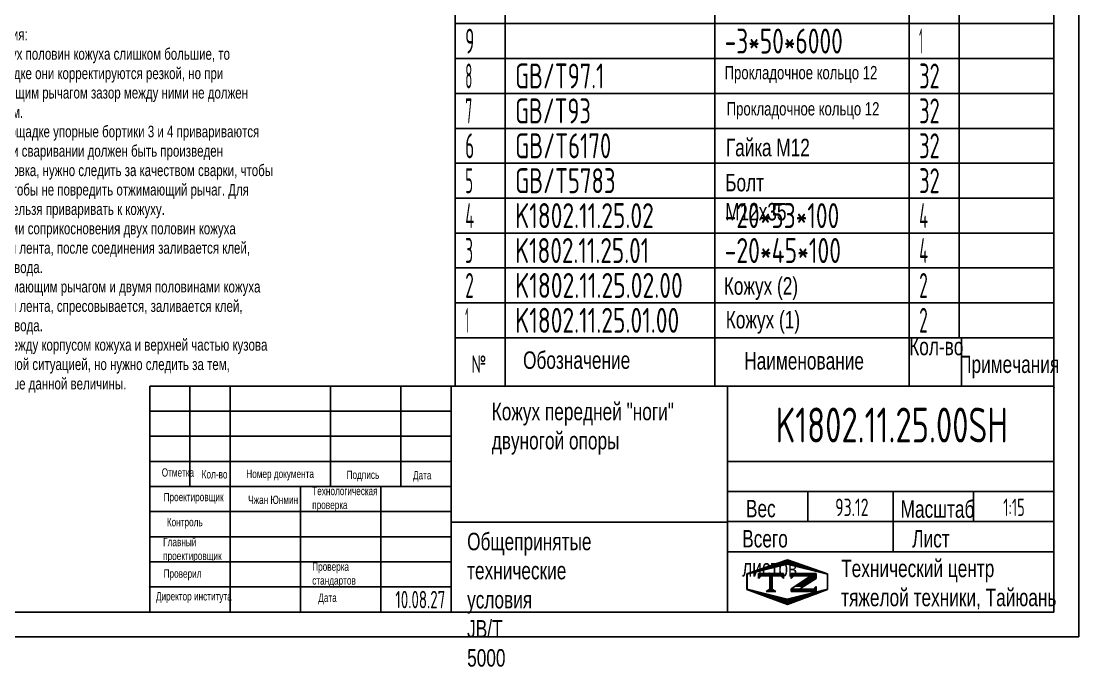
# Model space of a CAD drawing. Header units: millimetres. Extents: x 0 to 6300, y -90 to 4455.
# Drawn here: x 3120 to 6300, y -90 to 1852 of the extents above; entities that cross this region are included whole.
import ezdxf
from ezdxf.enums import TextEntityAlignment as Align

# ---------------------------------------------------------------- set-up
doc = ezdxf.new("R2010")
doc.units = ezdxf.units.MM
doc.header["$LTSCALE"] = 150
for name, color, linetype in [('01', 7, 'Continuous'), ('02', 1, 'Continuous'), ('11', 3, 'Continuous'), ('THICK', 7, 'Continuous')]:
    doc.layers.add(name, color=color, linetype=linetype)
doc.styles.get("Standard").update_dxf_attribs({"font": 'isocp', "width": 0.707, "bigfont": 'intecad.shx'})

# ---------------------------------------------------------------- blocks, each defined once
blk = doc.blocks.new('*U52')
at = {"layer": '01'}
for points in [[(415, 5), (415, 292)], [(25, 5), (415, 5)]]:
    blk.add_lwpolyline(points, dxfattribs=at)
at = {"layer": '02'}
for points in [[(420, 0), (420, 297)], [(0, 0), (420, 0)]]:
    blk.add_lwpolyline(points, dxfattribs=at)
blk = doc.blocks.new('*U55')
at = {"layer": '01'}
for p, q in [((0, -105), (0, 0)), ((1800, -105), (1800, 0))]:
    blk.add_line(p, q, dxfattribs=at)
at = {"layer": '02'}
for p, q in [((0, 0), (150, 0)), ((150, -105), (150, 0)), ((150, 0), (780, 0)), ((780, -105), (780, 0)), ((780, 0), (1365, 0)), ((1365, -105), (1365, 0)), ((1365, 0), (1515, 0)), ((1515, -105), (1515, 0)), ((1515, 0), (1800, 0))]:
    blk.add_line(p, q, dxfattribs=at)
blk = doc.blocks.new('*U56')
at = {"layer": '01'}
for p, q in [((0, -105), (0, 0)), ((1800, -105), (1800, 0))]:
    blk.add_line(p, q, dxfattribs=at)
at = {"layer": '02'}
for p, q in [((0, 0), (150, 0)), ((150, -105), (150, 0)), ((150, 0), (780, 0)), ((780, -105), (780, 0)), ((780, 0), (1365, 0)), ((1365, -105), (1365, 0)), ((1365, 0), (1515, 0)), ((1515, -105), (1515, 0)), ((1515, 0), (1800, 0))]:
    blk.add_line(p, q, dxfattribs=at)
blk = doc.blocks.new('*U57')
at = {"layer": '01'}
for p, q in [((0, -105), (0, 0)), ((1800, -105), (1800, 0))]:
    blk.add_line(p, q, dxfattribs=at)
at = {"layer": '02'}
for p, q in [((0, 0), (150, 0)), ((150, -105), (150, 0)), ((150, 0), (780, 0)), ((780, -105), (780, 0)), ((780, 0), (1365, 0)), ((1365, -105), (1365, 0)), ((1365, 0), (1515, 0)), ((1515, -105), (1515, 0)), ((1515, 0), (1800, 0))]:
    blk.add_line(p, q, dxfattribs=at)
blk = doc.blocks.new('*U58')
at = {"layer": '01'}
for p, q in [((0, -105), (0, 0)), ((1800, -105), (1800, 0))]:
    blk.add_line(p, q, dxfattribs=at)
at = {"layer": '02'}
for p, q in [((0, 0), (150, 0)), ((150, -105), (150, 0)), ((150, 0), (780, 0)), ((780, -105), (780, 0)), ((780, 0), (1365, 0)), ((1365, -105), (1365, 0)), ((1365, 0), (1515, 0)), ((1515, -105), (1515, 0)), ((1515, 0), (1800, 0))]:
    blk.add_line(p, q, dxfattribs=at)
blk = doc.blocks.new('*U59')
at = {"layer": '01'}
for p, q in [((0, -105), (0, 0)), ((1800, -105), (1800, 0))]:
    blk.add_line(p, q, dxfattribs=at)
at = {"layer": '02'}
for p, q in [((0, 0), (150, 0)), ((150, -105), (150, 0)), ((150, 0), (780, 0)), ((780, -105), (780, 0)), ((780, 0), (1365, 0)), ((1365, -105), (1365, 0)), ((1365, 0), (1515, 0)), ((1515, -105), (1515, 0)), ((1515, 0), (1800, 0))]:
    blk.add_line(p, q, dxfattribs=at)
blk = doc.blocks.new('*U60')
at = {"layer": '01'}
for p, q in [((0, -105), (0, 0)), ((1800, -105), (1800, 0))]:
    blk.add_line(p, q, dxfattribs=at)
at = {"layer": '02'}
for p, q in [((0, 0), (150, 0)), ((150, -105), (150, 0)), ((150, 0), (780, 0)), ((780, -105), (780, 0)), ((780, 0), (1365, 0)), ((1365, -105), (1365, 0)), ((1365, 0), (1515, 0)), ((1515, -105), (1515, 0)), ((1515, 0), (1800, 0))]:
    blk.add_line(p, q, dxfattribs=at)
blk = doc.blocks.new('*U61')
at = {"layer": '01'}
for p, q in [((0, -105), (0, 0)), ((1800, -105), (1800, 0))]:
    blk.add_line(p, q, dxfattribs=at)
at = {"layer": '02'}
for p, q in [((0, 0), (150, 0)), ((150, -105), (150, 0)), ((150, 0), (780, 0)), ((780, -105), (780, 0)), ((780, 0), (1365, 0)), ((1365, -105), (1365, 0)), ((1365, 0), (1515, 0)), ((1515, -105), (1515, 0)), ((1515, 0), (1800, 0))]:
    blk.add_line(p, q, dxfattribs=at)
blk = doc.blocks.new('*U62')
at = {"layer": '01'}
for p, q in [((0, -105), (0, 0)), ((1800, -105), (1800, 0))]:
    blk.add_line(p, q, dxfattribs=at)
at = {"layer": '02'}
for p, q in [((0, 0), (150, 0)), ((150, -105), (150, 0)), ((150, 0), (780, 0)), ((780, -105), (780, 0)), ((780, 0), (1365, 0)), ((1365, -105), (1365, 0)), ((1365, 0), (1515, 0)), ((1515, -105), (1515, 0)), ((1515, 0), (1800, 0))]:
    blk.add_line(p, q, dxfattribs=at)
blk = doc.blocks.new('*U63')
at = {"layer": '01'}
for p, q in [((0, -105), (0, 0)), ((1800, -105), (1800, 0))]:
    blk.add_line(p, q, dxfattribs=at)
at = {"layer": '02'}
for p, q in [((0, 0), (150, 0)), ((150, -105), (150, 0)), ((150, 0), (780, 0)), ((780, -105), (780, 0)), ((780, 0), (1365, 0)), ((1365, -105), (1365, 0)), ((1365, 0), (1515, 0)), ((1515, -105), (1515, 0)), ((1515, 0), (1800, 0))]:
    blk.add_line(p, q, dxfattribs=at)
blk = doc.blocks.new('*U64')
at = {"layer": '01'}
for p, q in [((0, -105), (0, 0)), ((0, 0), (150, 0)), ((150, 0), (780, 0)), ((780, 0), (1365, 0)), ((1365, 0), (1515, 0)), ((1515, 0), (1800, 0)), ((1800, -105), (1800, 0))]:
    blk.add_line(p, q, dxfattribs=at)
at = {"layer": '02'}
for p, q in [((150, -105), (150, 0)), ((780, -105), (780, 0)), ((1365, -105), (1365, 0)), ((1515, -105), (1515, 0))]:
    blk.add_line(p, q, dxfattribs=at)
blk = doc.blocks.new('*X68')
at = {"color": 0}
for p, q in [((127.06, 7.8), (132.06, 7.8)), ((127.06, 7.5), (132.06, 7.5)), ((127.06, 7.2), (127.32, 7.2)), ((129.7, 6.6), (131.51, 6.6)), ((130.16, 6.9), (131.98, 6.9)), ((130.62, 7.2), (132.06, 7.2)), ((127.84, 5.4), (129.64, 5.4)), ((128.3, 5.7), (130.1, 5.7)), ((128.77, 6), (130.57, 6)), ((129.23, 6.3), (131.04, 6.3))]:
    blk.add_line(p, q, dxfattribs=at)
blk = doc.blocks.new('*X69')
at = {"color": 0}
for p, q in [((127.06, 4.8), (132.06, 4.8)), ((127.06, 4.5), (132.06, 4.5)), ((131.84, 5.1), (132.06, 5.1))]:
    blk.add_line(p, q, dxfattribs=at)
blk = doc.blocks.new('*X67')
at = {"color": 0}
for p, q in [((122.34, 4.5), (123.72, 4.5)), ((122.82, 4.8), (123.24, 4.8))]:
    blk.add_line(p, q, dxfattribs=at)
blk = doc.blocks.new('*X66')
at = {"color": 0}
for p, q in [((120.53, 7.8), (125.53, 7.8)), ((120.53, 7.5), (125.53, 7.5)), ((120.53, 7.2), (120.79, 7.2)), ((125.27, 7.2), (125.53, 7.2))]:
    blk.add_line(p, q, dxfattribs=at)
blk = doc.blocks.new('*X65')
at = {"color": 0}
for p, q in [((120.66, 8.7), (121.92, 8.7)), ((121.52, 9), (123.12, 9)), ((122.38, 9.3), (124.32, 9.3)), ((123.24, 9.6), (125.52, 9.6)), ((124.1, 9.9), (128.52, 9.9)), ((124.97, 10.2), (127.67, 10.2)), ((125.83, 10.5), (126.82, 10.5)), ((127.02, 9.6), (129.37, 9.6)), ((128.22, 9.3), (130.22, 9.3)), ((129.42, 9), (131.07, 9)), ((130.62, 8.7), (131.92, 8.7)), ((118.22, 7.8), (118.32, 7.8)), ((118.22, 7.5), (118.27, 7.5)), ((118.22, 7.2), (118.27, 7.2)), ((118.22, 6.9), (118.27, 6.9)), ((118.22, 6.6), (118.27, 6.6)), ((118.94, 8.1), (119.52, 8.1)), ((119.8, 8.4), (120.72, 8.4)), ((131.82, 8.4), (132.77, 8.4)), ((133.02, 8.1), (133.62, 8.1)), ((134.22, 7.8), (134.32, 7.8)), ((134.27, 7.5), (134.32, 7.5)), ((134.27, 7.2), (134.32, 7.2)), ((134.27, 6.9), (134.32, 6.9)), ((134.27, 6.6), (134.32, 6.6)), ((118.22, 6.3), (118.27, 6.3)), ((118.22, 6), (118.27, 6)), ((118.22, 5.7), (118.27, 5.7)), ((118.22, 5.4), (118.27, 5.4)), ((118.22, 5.1), (118.27, 5.1)), ((118.22, 4.8), (118.27, 4.8)), ((118.79, 4.5), (119.42, 4.5)), ((133.12, 4.5), (133.76, 4.5)), ((134.27, 6.3), (134.32, 6.3)), ((134.27, 6), (134.32, 6)), ((134.27, 5.7), (134.32, 5.7)), ((134.27, 5.4), (134.32, 5.4)), ((134.27, 5.1), (134.32, 5.1)), ((134.27, 4.8), (134.32, 4.8)), ((119.61, 4.2), (120.62, 4.2)), ((120.43, 3.9), (121.82, 3.9)), ((121.26, 3.6), (123.02, 3.6)), ((122.08, 3.3), (124.22, 3.3)), ((122.91, 3), (125.42, 3)), ((123.73, 2.7), (128.89, 2.7)), ((124.55, 2.4), (128.07, 2.4)), ((127.12, 3), (129.7, 3)), ((128.32, 3.3), (130.51, 3.3)), ((129.52, 3.6), (131.32, 3.6)), ((130.72, 3.9), (132.14, 3.9)), ((131.92, 4.2), (132.95, 4.2)), ((125.38, 2.1), (127.26, 2.1)), ((126.2, 1.8), (126.45, 1.8))]:
    blk.add_line(p, q, dxfattribs=at)

msp = doc.modelspace()

# ---------------------------------------------------------------- linework, layer by layer
at = {"layer": '01'}
for p, q in [((4425, 900), (4425, 754.66)), ((4425, 900), (6225, 900)), ((4575, 900), (4575, 754.66)), ((5205, 900), (5205, 754.66)), ((5790, 900), (5790, 754.66)), ((5946.95, 900), (5946.95, 754.66))]:
    msp.add_line(p, q, dxfattribs=at)
msp.add_point((6225, 750), dxfattribs=at)
at = {"layer": 'THICK'}
for p, q in [((3506.34, 754.66), (3506.34, 75)), ((3506.34, 754.66), (6225, 754.66)), ((3627.14, 754.34), (3627.14, 754.66)), ((3627.17, 452.59), (3627.17, 754.66)), ((3748, 75), (3748, 754.66)), ((4050.08, 452.59), (4050.08, 754.66)), ((4261.53, 452.59), (4261.53, 754.66)), ((4412.56, 75), (4412.56, 754.66)), ((5243.26, 75), (5243.26, 754.66)), ((6225, 75), (6225, 754.66)), ((3506.34, 528.11), (4412.56, 528.11)), ((5243.26, 528.11), (6225, 528.11)), ((3506.34, 452.59), (4412.56, 452.59)), ((3959.45, 75), (3959.45, 452.59)), ((4201.11, 75), (4201.11, 452.59)), ((5243.26, 437.49), (6225, 437.49)), ((5484.92, 346.87), (5484.92, 437.49)), ((5741.68, 256.24), (5741.68, 437.49)), ((5983.34, 346.87), (5983.34, 437.49)), ((4412.56, 345.56), (5243.26, 345.56)), ((5243.26, 346.87), (6225, 346.87)), ((5243.26, 256.24), (6225, 256.24)), ((3506.34, 75), (6225, 75))]:
    msp.add_line(p, q, dxfattribs=at)
at = {"layer": 'THICK', "color": 3}
for p, q in [((3506.34, 679.15), (4412.56, 679.15)), ((3506.34, 603.63), (4412.56, 603.63)), ((3506.34, 377.07), (4412.56, 377.07)), ((3506.34, 301.55), (4412.56, 301.55)), ((3506.34, 226.04), (4412.56, 226.04)), ((5301.44, 189.88), (5423.86, 232.52)), ((5423.86, 232.52), (5544.69, 189.88)), ((5302.24, 188.92), (5423.07, 219.13)), ((5336.36, 176.18), (5336.36, 191.29)), ((5336.36, 191.29), (5411.88, 191.29)), ((5411.88, 191.29), (5411.88, 176.18)), ((5423.07, 219.13), (5543.9, 188.92)), ((5435, 191.29), (5435, 176.18)), ((5435, 191.29), (5510.52, 191.29)), ((5510.52, 191.29), (5510.52, 176.18)), ((5301.44, 142.4), (5301.44, 189.88)), ((5302.24, 143.61), (5302.24, 188.92)), ((5343.91, 183.74), (5336.36, 176.18)), ((5404.32, 183.74), (5343.91, 183.74)), ((5370.81, 183.81), (5370.81, 142.38)), ((5374.12, 183.81), (5374.12, 142.38)), ((5377.89, 183.81), (5377.89, 142.38)), ((5411.88, 176.18), (5404.32, 183.74)), ((5435, 176.18), (5442.55, 183.74)), ((5494.47, 183.74), (5435, 145.26)), ((5442.55, 183.74), (5494.47, 183.74)), ((5510.52, 176.33), (5471.83, 151.57)), ((5543.9, 188.92), (5543.9, 143.61)), ((5544.69, 189.88), (5544.69, 142.4)), ((3506.34, 150.52), (4412.56, 150.52)), ((5423.86, 97.82), (5301.44, 142.4)), ((5423.07, 113.4), (5302.24, 143.61)), ((5374.12, 145.83), (5359.48, 136.63)), ((5359.48, 136.63), (5374.12, 136.63)), ((5374.12, 145.83), (5388.75, 136.63)), ((5388.75, 136.63), (5374.12, 136.63)), ((5543.9, 143.61), (5423.07, 113.4)), ((5544.69, 142.4), (5423.86, 97.82)), ((5435, 145.26), (5435, 136.63)), ((5435, 136.63), (5510.52, 136.63)), ((5471.83, 151.57), (5460.29, 144.18)), ((5502.96, 144.18), (5460.29, 144.18)), ((5510.52, 151.73), (5502.96, 144.18)), ((5510.52, 136.63), (5510.52, 151.73))]:
    msp.add_line(p, q, dxfattribs=at)
for p in [(3506.34, 150.52), (3506.34, 75)]:
    msp.add_point(p, dxfattribs=at)

# ---------------------------------------------------------------- block references
at = {"layer": '01', "xscale": 15, "yscale": 15, "zscale": 15}
msp.add_blockref('*U52', (0, 0), dxfattribs=at)
at = {"layer": '01'}
for name, p in [('*U64', (4425, 1950)), ('*U63', (4425, 1845)), ('*U62', (4425, 1740)), ('*U61', (4425, 1635)), ('*U60', (4425, 1530)), ('*U59', (4425, 1425)), ('*U58', (4425, 1320)), ('*U57', (4425, 1215)), ('*U56', (4425, 1110)), ('*U55', (4425, 1005))]:
    msp.add_blockref(name, p, dxfattribs=at)
at = {"layer": 'THICK', "color": 3, "xscale": 15.10363895039956, "yscale": 15.10363895039995, "zscale": 15.1036389504}
for name in ['*X65', '*X66', '*X68', '*X67', '*X69']:
    msp.add_blockref(name, (3515.9, 71.31), dxfattribs=at)

# ---------------------------------------------------------------- texts
at = {"layer": '01', "attachment_point": 1}
for s, insert, char_height in [('{\\fArial|b0|i0|c204|p34;\\C3;Технические требования:\\P1. Если отклонения двух половин кожуха слишком большие, то \\Pпри монтаже на площадке они корректируются резкой, но при\\Pсоединении с отжимающим рычагом зазор между ними не должен\\Pбыть слишком большим.\\P2.  При монтаже на площадке упорные бортики 3 и 4 привариваются\\Pна двуногую опору. При сваривании должен быть произведен\\Pподогрев, затем шлифовка, нужно следить за качеством сварки, чтобы\\Pне было дефектов, и чтобы не повредить отжимающий рычаг. Для\\Pудобства демонтажа нельзя приваривать к кожуху.\\P3. Между поверхностями соприкосновения двух половин кожуха \\Pвставляется резиновая лента, после соединения заливается клей,\\Pчтобы не просачилась вода.\\P4. В зазор между отжимающим рычагом и двумя половинами кожуха\\Pвставляется резиновая лента, спресовывается, заливается клей,\\Pчтобы не просочилась вода.\\P5. Зазор (размер 26) между корпусом кожуха и верхней частью кузова \\Pопределяется конкретной ситуацией, но нужно следить за тем,\\Pчтобы зазор был больше данной величины.}', (2728.04, 1829.74), 35), ('{\\fArial|b0|i0|c204|p34;\\C3;Прокладочное кольцо 12}', (5234.77, 1717.62), 40), ('{\\fArial|b0|i0|c204|p34;\\C3;Прокладочное кольцо 12}', (5241.07, 1608.8), 40), ('{\\fArial|b0|i0|c204|p34;\\C3;Гайка М12}', (5238.57, 1498.48), 52.5), ('{\\fArial|b0|i0|c204|p34;\\C3;Кожух (2)}', (5232.52, 1082.12), 52.5), ('{\\fArial|b0|i0|c204|p34;\\C3;Кожух (1)}', (5238.49, 980.65), 52.5), ('{\\fArial|b0|i0|c204|p34;Кол-во}', (5790, 900), 52.5), ('{\\fArial|b0|i0|c204|p34;Наименование}', (5293.96, 857.02), 52.5), ('{\\fArial|b0|i0|c204|p34;Примечания}', (5940, 846.6), 52.5), ('{\\fArial|b0|i0|c204|p34;\\C3;Кожух передней "ноги"\\Pдвуногой опоры}', (4534.7, 704.39), 52.5), ('{\\fArial|b0|i0|c204|p34;Отметка}', (3542.5, 507.34), 25), ('{\\fArial|b0|i0|c204|p34;Кол-во}', (3662.59, 501.76), 25), ('{\\fArial|b0|i0|c204|p34;Номер документа}', (3796.66, 503.16), 25), ('{\\fArial|b0|i0|c204|p34;Дата}', (4298, 498.97), 25), ('{\\fArial|b0|i0|c204|p34;Технологическая\\Pпроверка}', (3994.96, 451.53), 25), ('{\\fArial|b0|i0|c204|p34;Проектировщик}', (3548.08, 433.39), 25), ('{\\fArial|b0|i0|c204|p34;\\C3;Чжан Юнмин}', (3802.24, 425.02), 25), ('{\\fArial|b0|i0|c204|p34;Масштаб}', (5764.1, 411.11), 52.5), ('{\\fArial|b0|i0|c204|p34;Вес}', (5299.07, 412.51), 52.5), ('{\\fArial|b0|i0|c204|p34;Контроль}', (3557.86, 358.04), 25), ('{\\fArial|b0|i0|c204|p34;Лист}', (5799.01, 321.81), 52.5), ('{\\fArial|b0|i0|c204|p34;Главный\\Pпроектировщик}', (3546.69, 298.05), 25), ('{\\fArial|b0|i0|c204|p34;Проверка\\Pстандартов}', (3994.96, 224.1), 25), ('{\\fArial|b0|i0|c204|p34;Технический центр\\Pтяжелой техники, Тайюань}', (5585.35, 232.52), 52.5), ('{\\fArial|b0|i0|c204|p34;Проверил}', (3548.08, 203.17), 25), ('{\\fArial|b0|i0|c204|p34;Дата}', (4013.12, 130.61), 25)]:
    msp.add_mtext(s, dxfattribs=dict(at, insert=insert, char_height=char_height))
for s, insert, char_height, width in [('{\\fArial|b0|i0|c204|p34;\\C3;Болт М12х35}', (5236.57, 1393.03), 52.5, 1.9913), ('{\\fArial|b0|i0|c204|p34;Обозначение}', (4628.86, 859.01), 52.5, 1.9913), ('{\\Fisocp,intecad|c204;№}', (4473.54, 847.07), 52.5, 3.9826), ('{\\fArial|b0|i0|c204|p34;Подпись}', (4098.3, 500.37), 25, 1.3965), ('{\\fArial|b0|i0|c204|p34;Всего листов}', (5287.89, 321.81), 52.5, 1.3965), ('{\\fArial|b0|i0|c204|p34;Общепринятые технические\\Pусловия \\fArial|b0|i0|c0|p34;JB/T 5000}', (4460.7, 313.39), 52.5, 1.3965), ('{\\fArial|b0|i0|c204|p34;Директор института}', (3525, 134.8), 25, 240.936)]:
    msp.add_mtext(s, dxfattribs=dict(at, insert=insert, char_height=char_height, width=width))
at = {"layer": '11'}
for s, height, width, p, p2 in [('9', 75, 0.579528, (4455, 1755), (4482.02, 1755)), ('-3*50*6000', 75, 0.69152, (5235, 1755), (5590.31, 1755)), ('1', 75, 0.404, (5820, 1755), (5830.6, 1755)), ('8', 75, 0.514182, (4455, 1650), (4476.21, 1650)), ('GB/T97.1', 75, 0.693525, (4605, 1650), (4873.06, 1650)), ('32', 75, 0.626049, (5820, 1650), (5881.51, 1650)), ('7', 75, 0.514182, (4455, 1545), (4476.21, 1545)), ('GB/T93', 75, 0.691199, (4605, 1545), (4832.83, 1545)), ('32', 75, 0.626049, (5820, 1545), (5881.51, 1545)), ('6', 75, 0.600695, (4455, 1440), (4482.01, 1440)), ('GB/T6170', 75, 0.694489, (4605, 1440), (4894.12, 1440)), ('32', 75, 0.626049, (5820, 1440), (5881.51, 1440)), ('5', 75, 0.527686, (4455, 1335), (4478.41, 1335)), ('GB/T5783', 75, 0.695009, (4605, 1335), (4906.88, 1335)), ('32', 75, 0.626049, (5820, 1335), (5881.51, 1335)), ('4', 75, 0.543846, (4455, 1230), (4481.51, 1230)), ('K1802.11.25.02', 75, 0.693769, (4605, 1230), (5022.04, 1230)), ('-20*53*100', 75, 0.691055, (5235, 1230), (5579.7, 1230)), ('4', 75, 0.543846, (5820, 1230), (5846.51, 1230)), ('3', 75, 0.527686, (4455, 1125), (4478.41, 1125)), ('K1802.11.25.01', 75, 0.693325, (4605, 1125), (5008.26, 1125)), ('-20*45*100', 75, 0.691291, (5235, 1125), (5585.01, 1125)), ('4', 75, 0.543846, (5820, 1125), (5846.51, 1125)), ('2', 75, 0.562593, (4455, 1020), (4480.74, 1020)), ('K1802.11.25.02.00', 75, 0.696017, (4605, 1020), (5109.04, 1020)), ('2', 75, 0.562593, (5820, 1020), (5845.74, 1020)), ('1', 75, 0.404, (4455, 915), (4465.6, 915)), ('K1802.11.25.01.00', 75, 0.695785, (4605, 915), (5098.44, 915)), ('2', 75, 0.562593, (5820, 915), (5845.74, 915)), ('K1802.11.25.00SH', 105, 0.695901, (5388.41, 585), (6086.59, 585)), ('93.12', 52.5, 0.678838, (5567.36, 363.75), (5667.64, 363.75)), ('1:15', 52.5, 0.650931, (6072.68, 363.75), (6137.32, 363.75)), ('10.08.27', 52.5, 0.642055, (4245, 86.25), (4395, 86.25))]:
    msp.add_text(s, height=height, dxfattribs=dict(at, width=width)).set_placement(p, p2, align=Align.FIT)

doc.saveas('drawing.dxf')
